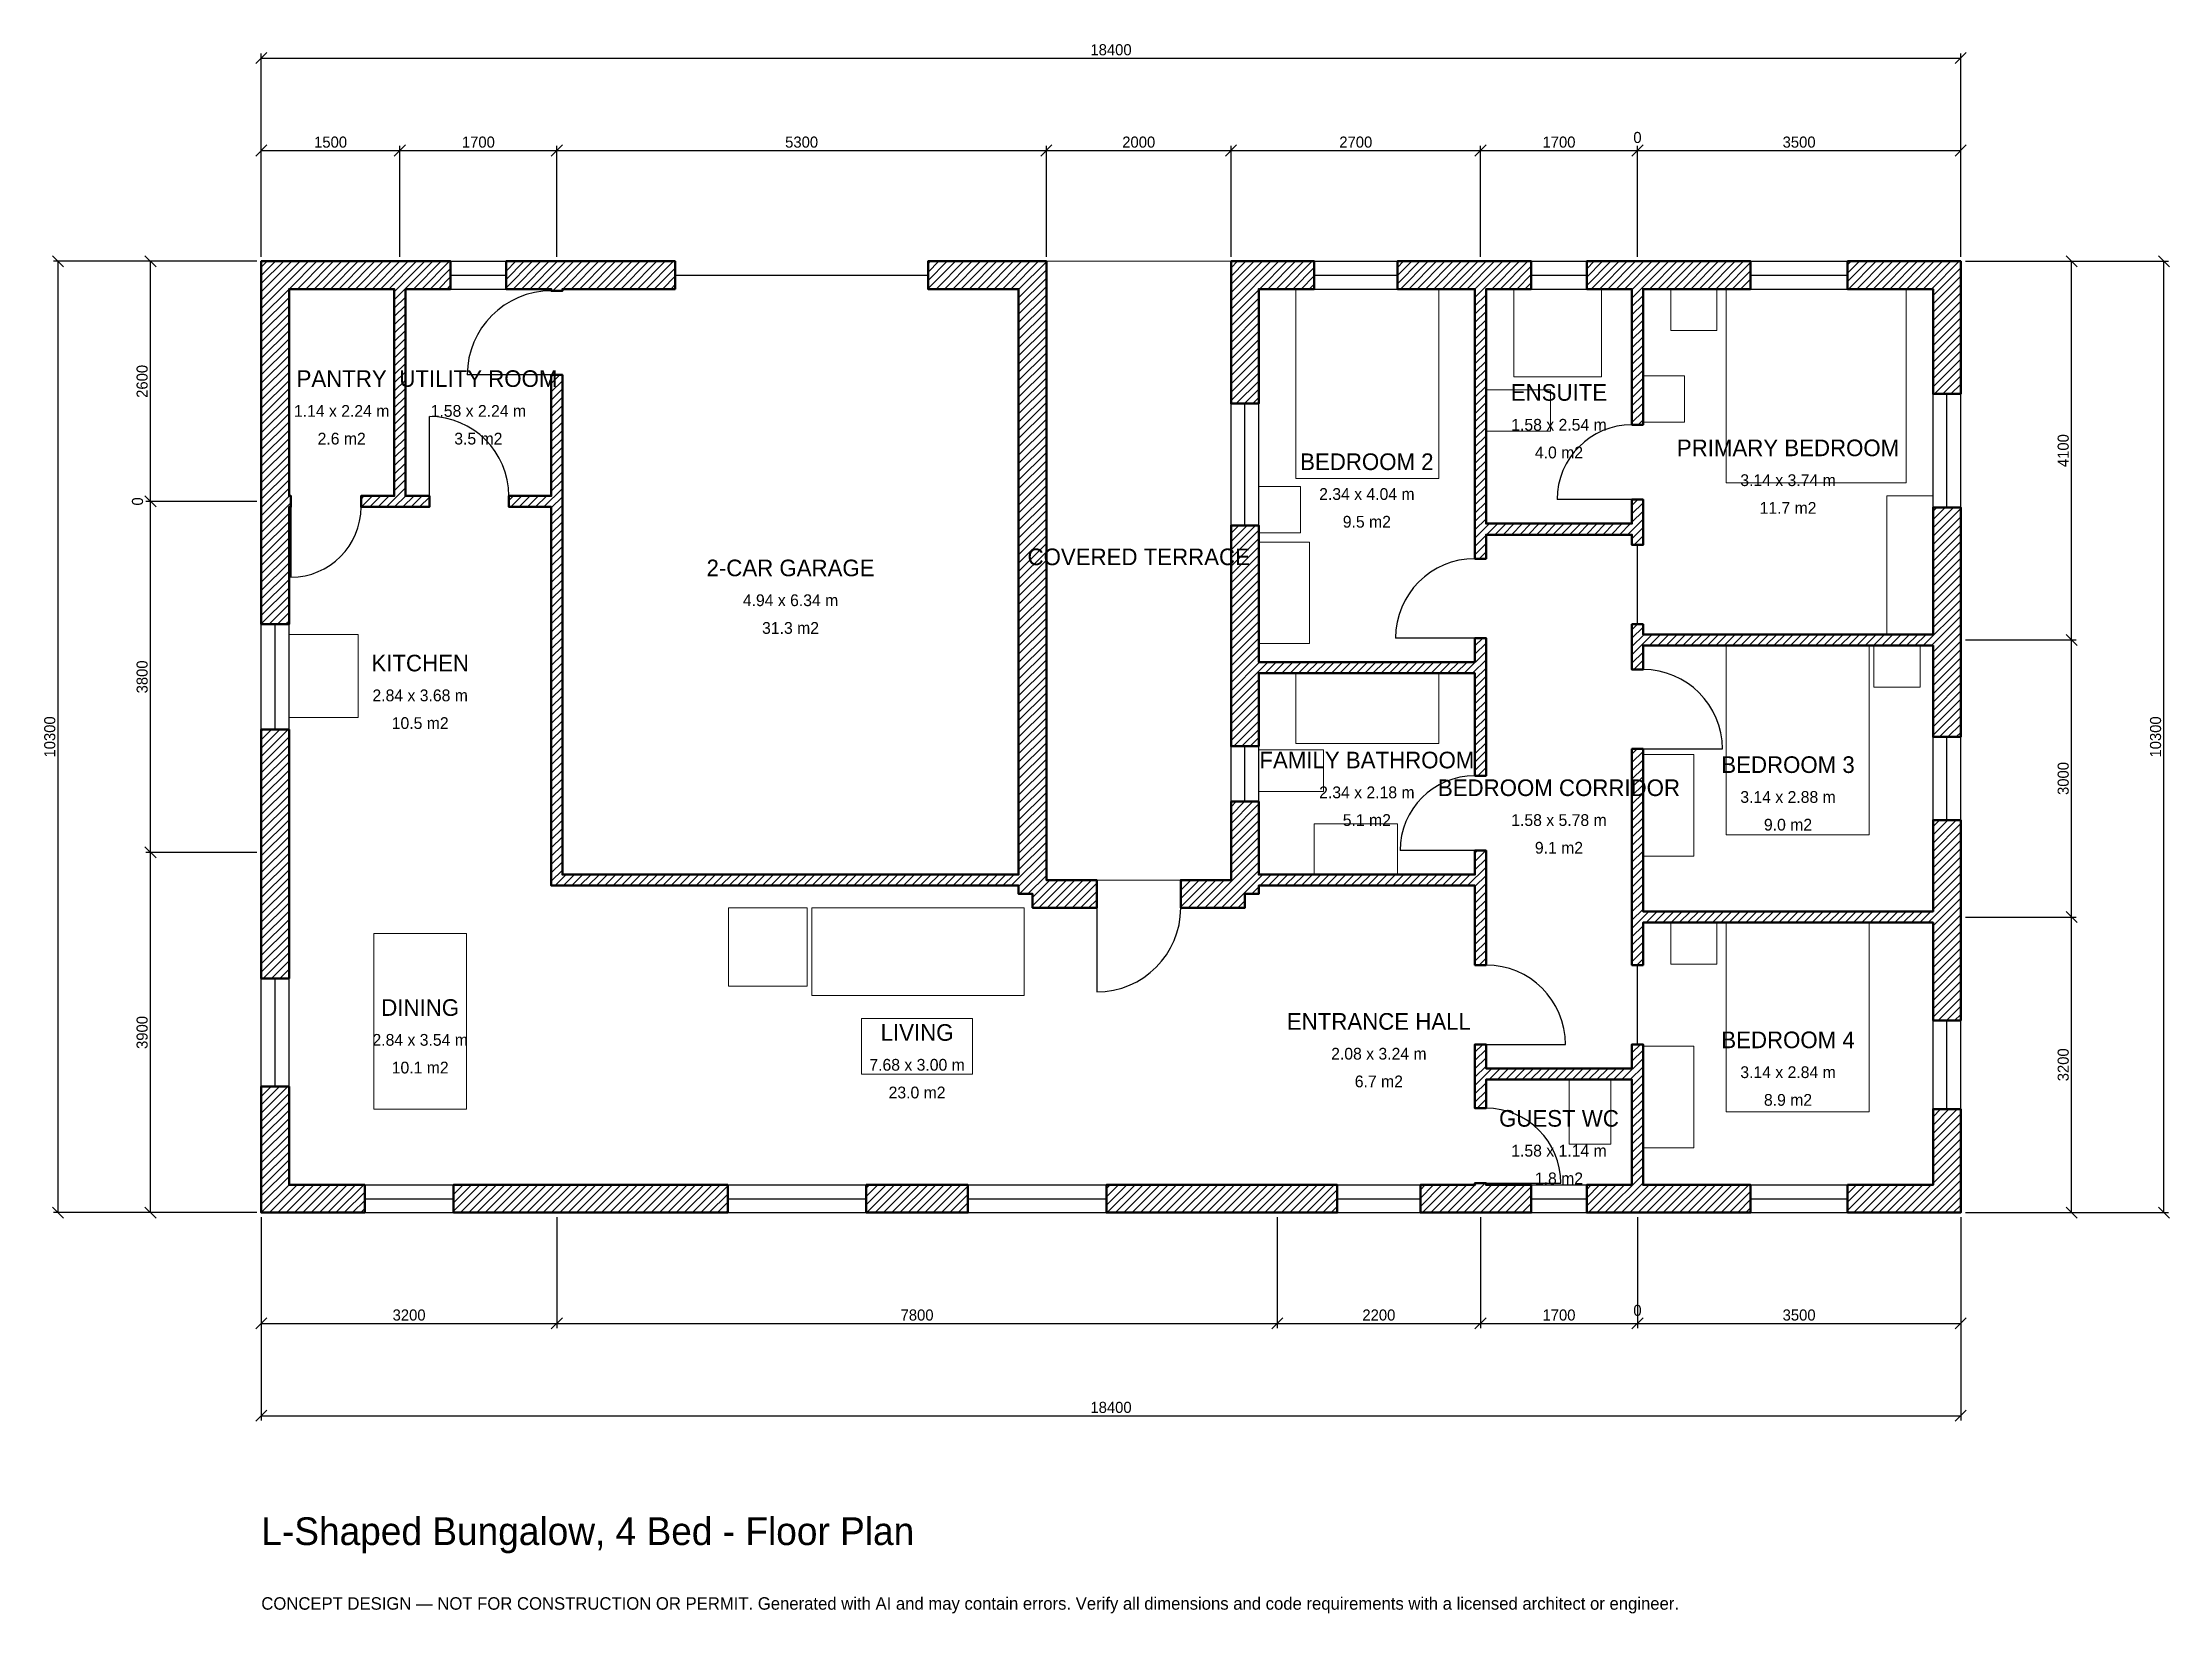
# Model space of a CAD drawing. Header units: millimetres. Extents: x -2369 to 20660, y -4341 to 12669.
import ezdxf
from ezdxf.enums import TextEntityAlignment as Align

# ---------------------------------------------------------------- set-up
doc = ezdxf.new("R2010")
doc.units = ezdxf.units.MM
doc.linetypes.add('DASHED', pattern=[1.524, 1.27, -0.254])
for name, color, linetype, lineweight in [('A-ANNO-DIMS', 1, 'Continuous', 13), ('A-ANNO-TEXT', 7, 'Continuous', 18), ('A-AREA-IDEN', 7, 'Continuous', 18), ('A-DOOR', 2, 'Continuous', 25), ('A-FLOR-FIXT', 9, 'Continuous', 13), ('A-FURN', 9, 'Continuous', 13), ('A-GLAZ', 4, 'Continuous', 25), ('A-SITE-PAVE', 8, 'Continuous', 13), ('A-WALL', 7, 'Continuous', 50), ('A-WALL-PATT', 8, 'Continuous', 13)]:
    doc.layers.add(name, color=color, linetype=linetype, lineweight=lineweight)
doc.dimstyles.new('PLAN', dxfattribs={"dimtxt": 120, "dimasz": 80, "dimexe": 50, "dimexo": 50, "dimgap": 30, "dimtad": 1, "dimdec": 0, "dimtsz": 60, "dimcen": 2.5, "dimclrd": 1, "dimclre": 1, "dimazin": 3, "dimtfac": 1, "dimtmove": 0, "dimatfit": 3})

msp = doc.modelspace()

# ---------------------------------------------------------------- hatches: boundary and pattern name
at = {"layer": 'A-WALL-PATT'}
h = msp.add_hatch(dxfattribs=at)
h.set_pattern_fill('ANSI31', color=8, scale=20)
h.paths.add_polyline_path([(2080, 0), (2080, 300), (3050, 300), (3350, 300), (5050, 300), (5050, 0), (3350, 0), (3050, 0), (2080, 0)])
h.paths.add_polyline_path([(300, 0), (300, -0.001), (0, -0.001), (0, -0.001), (0, 0), (-0.001, 0), (-0.001, 300), (0, 300), (0, 1365), (300, 1365), (300, 300), (1120, 300), (1120, 0), (300, 0)])
h.paths.add_polyline_path([(0, 3750), (0, 4050), (0, 5230), (300, 5230), (300, 4050), (300, 3750), (300, 2535), (0, 2535), (0, 3750)])
h.paths.add_polyline_path([(0, 7550), (0, 7640), (-0.001, 7640), (-0.001, 7760), (0, 7760), (0, 7850), (0, 10000), (-0.001, 10000), (-0.001, 10300), (0, 10300), (0, 10300.001), (300, 10300.001), (300, 10300), (1350, 10300), (1440, 10300), (1440, 10300.001), (1560, 10300.001), (1560, 10300), (1650, 10300), (2050, 10300), (2050, 10000), (1650, 10000), (1560, 10000), (1560, 7760), (1820, 7760), (1820, 7640), (1560, 7640), (1440, 7640), (1080, 7640), (1080, 7760), (1440, 7760), (1440, 10000), (1350, 10000), (300, 10000), (300, 7850), (300, 7760), (320, 7760), (320, 7640), (300, 7640), (300, 7550), (300, 6370), (0, 6370), (0, 7550)])
h.paths.add_polyline_path([(3050, 10300), (3140, 10300), (3140, 10300.001), (3260, 10300.001), (3260, 10300), (3350, 10300), (4480, 10300), (4480, 10000), (3350, 10000), (3260, 10000), (3260, 9980), (3140, 9980), (3140, 10000), (3050, 10000), (2650, 10000), (2650, 10300), (3050, 10300)])
h.paths.add_polyline_path([(8200, 10300), (8200, 10300.001), (8500, 10300.001), (8500, 10300), (8500.001, 10300), (8500.001, 10000), (8500, 10000), (8500, 3660), (8500.001, 3660), (8500.001, 3600.001), (8560, 3600.001), (8560, 3600), (9045, 3600), (9045, 3300), (8350, 3300), (8350, 3450), (8200, 3450), (8200, 3540), (3260, 3540), (3140, 3540), (3140, 3660), (3140, 3840), (3140, 3960), (3140, 7640), (2680, 7640), (2680, 7760), (3140, 7760), (3140, 9070), (3260, 9070), (3260, 7760), (3260, 7640), (3260, 7640), (3260, 3960), (3260, 3840), (3260, 3660), (8200, 3660), (8200, 10000), (7220, 10000), (7220, 10300), (8200, 10300)])
h.paths.add_polyline_path([(10440, 3600), (10440, 3600.001), (10499.999, 3600.001), (10499.999, 3660), (10500, 3660), (10500, 4450), (10800, 4450), (10800, 3660), (10940, 3660), (11060, 3660), (13140, 3660), (13140, 3920), (13260, 3920), (13260, 3660), (13260, 3540), (13260, 2680), (13140, 2680), (13140, 3540), (11060, 3540), (10940, 3540), (10800, 3540), (10800, 3450), (10650, 3450), (10650, 3300), (9955, 3300), (9955, 3600), (10440, 3600)])
h.paths.add_polyline_path([(10500, 5750), (10500, 5840), (10499.999, 5840), (10499.999, 5960), (10500, 5960), (10500, 6050), (10500, 7440), (10800, 7440), (10800, 6050), (10800, 5960), (13140, 5960), (13140, 6220), (13260, 6220), (13260, 5960), (13260, 5840), (13260, 4730), (13140, 4730), (13140, 5840), (10800, 5840), (10800, 5750), (10800, 5050), (10500, 5050), (10500, 5750)])
h.paths.add_polyline_path([(10500, 10000), (10499.999, 10000), (10499.999, 10300), (10500, 10300), (10500, 10300.001), (10800, 10300.001), (10800, 10300), (11400, 10300), (11400, 10000), (10800, 10000), (10800, 8760), (10500, 8760), (10500, 10000)])
h.paths.add_polyline_path([(13050, 10300), (13140, 10300), (13140, 10300.001), (13260, 10300.001), (13260, 10300), (13350, 10300), (13750, 10300), (13750, 10000), (13350, 10000), (13260, 10000), (13260, 7460), (14840, 7460), (14840, 7720), (14960, 7720), (14960, 7460), (14960, 7340), (14960, 7230), (14840, 7230), (14840, 7340), (13260, 7340), (13260, 7080), (13140, 7080), (13140, 7340), (13140, 7460), (13140, 10000), (13050, 10000), (12300, 10000), (12300, 10300), (13050, 10300)])
h.paths.add_polyline_path([(14750, 10300), (14840, 10300), (14840, 10300.001), (14960, 10300.001), (14960, 10300), (15050, 10300), (16125, 10300), (16125, 10000), (15050, 10000), (14960, 10000), (14960, 8530), (14840, 8530), (14840, 10000), (14750, 10000), (14350, 10000), (14350, 10300), (14750, 10300)])
h.paths.add_polyline_path([(18100, 10300), (18100, 10300.001), (18400, 10300.001), (18400, 10300), (18400.001, 10300), (18400.001, 10000), (18400, 10000), (18400, 8865), (18100, 8865), (18100, 10000), (17175, 10000), (17175, 10300), (18100, 10300)])
h.paths.add_polyline_path([(18400, 6350), (18400, 6260), (18400.001, 6260), (18400.001, 6140), (18400, 6140), (18400, 6050), (18400, 5150), (18100, 5150), (18100, 6050), (18100, 6140), (14960, 6140), (14960, 5880), (14840, 5880), (14840, 6140), (14840, 6260), (14840, 6370), (14960, 6370), (14960, 6260), (18100, 6260), (18100, 6350), (18100, 7635), (18400, 7635), (18400, 6350)])
h.paths.add_polyline_path([(18400, 3350), (18400, 3260), (18400.001, 3260), (18400.001, 3140), (18400, 3140), (18400, 3050), (18400, 2080), (18100, 2080), (18100, 3050), (18100, 3140), (14960, 3140), (14960, 2680), (14840, 2680), (14840, 3140), (14840, 3260), (14840, 5020), (14960, 5020), (14960, 3260), (18100, 3260), (18100, 3350), (18100, 4250), (18400, 4250), (18400, 3350)])
h.paths.add_polyline_path([(18400, 300), (18400.001, 300), (18400.001, 0), (18400, 0), (18400, -0.001), (18100, -0.001), (18100, 0), (17175, 0), (17175, 300), (18100, 300), (18100, 1120), (18400, 1120), (18400, 300)])
h.paths.add_polyline_path([(15050, 0), (14960, 0), (14960, -0.001), (14840, -0.001), (14840, 0), (14750, 0), (14350, 0), (14350, 300), (14750, 300), (14840, 300), (14840, 1440), (13260, 1440), (13260, 1130), (13140, 1130), (13140, 1440), (13140, 1560), (13140, 1820), (13260, 1820), (13260, 1560), (14840, 1560), (14840, 1820), (14960, 1820), (14960, 1560), (14960, 1440), (14960, 300), (15050, 300), (16125, 300), (16125, 0), (15050, 0)])
h.paths.add_polyline_path([(13350, 0), (13260, 0), (13260, -0.001), (13140, -0.001), (13140, 0), (13050, 0), (12550, 0), (12550, 300), (13050, 300), (13140, 300), (13140, 320), (13260, 320), (13260, 300), (13350, 300), (13750, 300), (13750, 0), (13350, 0)])
h.paths.add_polyline_path([(11150, 0), (10850, 0), (9150, 0), (9150, 300), (10850, 300), (11150, 300), (11650, 300), (11650, 0), (11150, 0)])
h.paths.add_polyline_path([(6550, 0), (6550, 300), (7650, 300), (7650, 0), (6550, 0)])

# ---------------------------------------------------------------- linework, layer by layer
at = {"layer": 'A-DOOR', "linetype": 'DASHED'}
msp.add_line((4480, 10150), (7220, 10150), dxfattribs=at)
at = {"layer": 'A-DOOR'}
for p, q in [((3140, 9070), (2230, 9070)), ((1820, 7760), (1820, 8620)), ((320, 7640), (320, 6880)), ((14840, 7720), (14030, 7720)), ((14900, 6370), (14900, 7230)), ((13140, 6220), (12280, 6220)), ((14960, 5020), (15820, 5020)), ((13140, 3920), (12330, 3920)), ((9045, 3300), (9045, 2390)), ((14900, 1820), (14900, 2680)), ((13260, 1820), (14120, 1820)), ((13260, 320), (14070, 320))]:
    msp.add_line(p, q, dxfattribs=at)
for centre, radius, start, end in [((3140, 9070), 910, 90, 180), ((1820, 7760), 860, 0, 90), ((14840, 7720), 810, 90, 180), ((320, 7640), 760, 270, 360), ((13140, 6220), 860, 90, 180), ((14960, 5020), 860, 0, 90), ((13140, 3920), 810, 90, 180), ((9045, 3300), 910, 270, 360), ((13260, 1820), 860, 0, 90), ((13260, 320), 810, 0, 90)]:
    msp.add_arc(centre, radius, start, end, dxfattribs=at)
at = {"layer": 'A-FLOR-FIXT'}
for points in [[(13560, 9050), (14510, 9050), (14510, 10000), (13560, 10000)], [(13260, 8460), (13960, 8460), (13960, 8910), (13260, 8910)], [(11200, 5080), (12750, 5080), (12750, 5840), (11200, 5840)], [(10800, 4560), (11500, 4560), (11500, 5010), (10800, 5010)], [(11400, 3660), (12300, 3660), (12300, 4210), (11400, 4210)], [(14160, 740), (14610, 740), (14610, 1440), (14160, 1440)]]:
    msp.add_lwpolyline(points, close=True, dxfattribs=at)
at = {"layer": 'A-FURN'}
for points in [[(11200, 7950), (12750, 7950), (12750, 10000), (11200, 10000)], [(15260, 9550), (15760, 9550), (15760, 10000), (15260, 10000)], [(15860, 7900), (17810, 7900), (17810, 10000), (15860, 10000)], [(14960, 8560), (15410, 8560), (15410, 9060), (14960, 9060)], [(10800, 7360), (11250, 7360), (11250, 7860), (10800, 7860)], [(17600, 6260), (18100, 6260), (18100, 7760), (17600, 7760)], [(10800, 6160), (11350, 6160), (11350, 7260), (10800, 7260)], [(300, 5360), (1050, 5360), (1050, 6260), (300, 6260)], [(15860, 4090), (17410, 4090), (17410, 6140), (15860, 6140)], [(17460, 5690), (17960, 5690), (17960, 6140), (17460, 6140)], [(14960, 3860), (15510, 3860), (15510, 4960), (14960, 4960)], [(5060, 2450), (5910, 2450), (5910, 3300), (5060, 3300)], [(5960, 2350), (8260, 2350), (8260, 3300), (5960, 3300)], [(1220, 1120), (2220, 1120), (2220, 3020), (1220, 3020)], [(15260, 2690), (15760, 2690), (15760, 3140), (15260, 3140)], [(15860, 1090), (17410, 1090), (17410, 3140), (15860, 3140)], [(6500, 1500), (7700, 1500), (7700, 2100), (6500, 2100)], [(14960, 700), (15510, 700), (15510, 1800), (14960, 1800)]]:
    msp.add_lwpolyline(points, close=True, dxfattribs=at)
at = {"layer": 'A-GLAZ'}
for p, q in [((2050, 10300), (2650, 10300)), ((2050, 10150), (2650, 10150)), ((11400, 10300), (12300, 10300)), ((11400, 10150), (12300, 10150)), ((13750, 10300), (14350, 10300)), ((13750, 10150), (14350, 10150)), ((16125, 10300), (17175, 10300)), ((16125, 10150), (17175, 10150)), ((2050, 10000), (2650, 10000)), ((11400, 10000), (12300, 10000)), ((13750, 10000), (14350, 10000)), ((16125, 10000), (17175, 10000)), ((10500, 7440), (10500, 8760)), ((10650, 7440), (10650, 8760)), ((10800, 7440), (10800, 8760)), ((18100, 7635), (18100, 8865)), ((18250, 7635), (18250, 8865)), ((18400, 7635), (18400, 8865)), ((0, 5230), (0, 6370)), ((150, 5230), (150, 6370)), ((300, 5230), (300, 6370)), ((18100, 4250), (18100, 5150)), ((18250, 4250), (18250, 5150)), ((18400, 4250), (18400, 5150)), ((10500, 4450), (10500, 5050)), ((10650, 4450), (10650, 5050)), ((10800, 4450), (10800, 5050)), ((0, 1365), (0, 2535)), ((150, 1365), (150, 2535)), ((300, 1365), (300, 2535)), ((18100, 1120), (18100, 2080)), ((18250, 1120), (18250, 2080)), ((18400, 1120), (18400, 2080)), ((1120, 300), (2080, 300)), ((5050, 300), (6550, 300)), ((7650, 300), (9150, 300)), ((11650, 300), (12550, 300)), ((13750, 300), (14350, 300)), ((16125, 300), (17175, 300)), ((1120, 150), (2080, 150)), ((1120, 0), (2080, 0)), ((5050, 150), (6550, 150)), ((5050, 0), (6550, 0)), ((7650, 150), (9150, 150)), ((7650, 0), (9150, 0)), ((11650, 150), (12550, 150)), ((11650, 0), (12550, 0)), ((13750, 150), (14350, 150)), ((13750, 0), (14350, 0)), ((16125, 150), (17175, 150)), ((16125, 0), (17175, 0))]:
    msp.add_line(p, q, dxfattribs=at)
at = {"layer": 'A-SITE-PAVE', "linetype": 'DASHED'}
msp.add_lwpolyline([(8500, 3600), (10500, 3600), (10500, 10300), (8500, 10300)], close=True, dxfattribs=at)
at = {"layer": 'A-WALL'}
for points in [[(0, 7550), (0, 7640), (-0.001, 7640), (-0.001, 7760), (0, 7760), (0, 7850), (0, 10000), (-0.001, 10000), (-0.001, 10300), (0, 10300), (0, 10300.001), (300, 10300.001), (300, 10300), (1350, 10300), (1440, 10300), (1440, 10300.001), (1560, 10300.001), (1560, 10300), (1650, 10300), (2050, 10300), (2050, 10000), (1650, 10000), (1560, 10000), (1560, 7760), (1820, 7760), (1820, 7640), (1560, 7640), (1440, 7640), (1080, 7640), (1080, 7760), (1440, 7760), (1440, 10000), (1350, 10000), (300, 10000), (300, 7850), (300, 7760), (320, 7760), (320, 7640), (300, 7640), (300, 7550), (300, 6370), (0, 6370), (0, 7550)], [(3050, 10300), (3140, 10300), (3140, 10300.001), (3260, 10300.001), (3260, 10300), (3350, 10300), (4480, 10300), (4480, 10000), (3350, 10000), (3260, 10000), (3260, 9980), (3140, 9980), (3140, 10000), (3050, 10000), (2650, 10000), (2650, 10300), (3050, 10300)], [(8200, 10300), (8200, 10300.001), (8500, 10300.001), (8500, 10300), (8500.001, 10300), (8500.001, 10000), (8500, 10000), (8500, 3660), (8500.001, 3660), (8500.001, 3600.001), (8560, 3600.001), (8560, 3600), (9045, 3600), (9045, 3300), (8350, 3300), (8350, 3450), (8200, 3450), (8200, 3540), (3260, 3540), (3140, 3540), (3140, 3660), (3140, 3840), (3140, 3960), (3140, 7640), (2680, 7640), (2680, 7760), (3140, 7760), (3140, 9070), (3260, 9070), (3260, 7760), (3260, 7640), (3260, 7640), (3260, 3960), (3260, 3840), (3260, 3660), (8200, 3660), (8200, 10000), (7220, 10000), (7220, 10300), (8200, 10300)], [(10500, 10000), (10499.999, 10000), (10499.999, 10300), (10500, 10300), (10500, 10300.001), (10800, 10300.001), (10800, 10300), (11400, 10300), (11400, 10000), (10800, 10000), (10800, 8760), (10500, 8760), (10500, 10000)], [(13050, 10300), (13140, 10300), (13140, 10300.001), (13260, 10300.001), (13260, 10300), (13350, 10300), (13750, 10300), (13750, 10000), (13350, 10000), (13260, 10000), (13260, 7460), (14840, 7460), (14840, 7720), (14960, 7720), (14960, 7460), (14960, 7340), (14960, 7230), (14840, 7230), (14840, 7340), (13260, 7340), (13260, 7080), (13140, 7080), (13140, 7340), (13140, 7460), (13140, 10000), (13050, 10000), (12300, 10000), (12300, 10300), (13050, 10300)], [(14750, 10300), (14840, 10300), (14840, 10300.001), (14960, 10300.001), (14960, 10300), (15050, 10300), (16125, 10300), (16125, 10000), (15050, 10000), (14960, 10000), (14960, 8530), (14840, 8530), (14840, 10000), (14750, 10000), (14350, 10000), (14350, 10300), (14750, 10300)], [(18100, 10300), (18100, 10300.001), (18400, 10300.001), (18400, 10300), (18400.001, 10300), (18400.001, 10000), (18400, 10000), (18400, 8865), (18100, 8865), (18100, 10000), (17175, 10000), (17175, 10300), (18100, 10300)], [(18400, 6350), (18400, 6260), (18400.001, 6260), (18400.001, 6140), (18400, 6140), (18400, 6050), (18400, 5150), (18100, 5150), (18100, 6050), (18100, 6140), (14960, 6140), (14960, 5880), (14840, 5880), (14840, 6140), (14840, 6260), (14840, 6370), (14960, 6370), (14960, 6260), (18100, 6260), (18100, 6350), (18100, 7635), (18400, 7635), (18400, 6350)], [(10500, 5750), (10500, 5840), (10499.999, 5840), (10499.999, 5960), (10500, 5960), (10500, 6050), (10500, 7440), (10800, 7440), (10800, 6050), (10800, 5960), (13140, 5960), (13140, 6220), (13260, 6220), (13260, 5960), (13260, 5840), (13260, 4730), (13140, 4730), (13140, 5840), (10800, 5840), (10800, 5750), (10800, 5050), (10500, 5050), (10500, 5750)], [(0, 3750), (0, 4050), (0, 5230), (300, 5230), (300, 4050), (300, 3750), (300, 2535), (0, 2535), (0, 3750)], [(18400, 3350), (18400, 3260), (18400.001, 3260), (18400.001, 3140), (18400, 3140), (18400, 3050), (18400, 2080), (18100, 2080), (18100, 3050), (18100, 3140), (14960, 3140), (14960, 2680), (14840, 2680), (14840, 3140), (14840, 3260), (14840, 5020), (14960, 5020), (14960, 3260), (18100, 3260), (18100, 3350), (18100, 4250), (18400, 4250), (18400, 3350)], [(10440, 3600), (10440, 3600.001), (10499.999, 3600.001), (10499.999, 3660), (10500, 3660), (10500, 4450), (10800, 4450), (10800, 3660), (10940, 3660), (11060, 3660), (13140, 3660), (13140, 3920), (13260, 3920), (13260, 3660), (13260, 3540), (13260, 2680), (13140, 2680), (13140, 3540), (11060, 3540), (10940, 3540), (10800, 3540), (10800, 3450), (10650, 3450), (10650, 3300), (9955, 3300), (9955, 3600), (10440, 3600)], [(15050, 0), (14960, 0), (14960, -0.001), (14840, -0.001), (14840, 0), (14750, 0), (14350, 0), (14350, 300), (14750, 300), (14840, 300), (14840, 1440), (13260, 1440), (13260, 1130), (13140, 1130), (13140, 1440), (13140, 1560), (13140, 1820), (13260, 1820), (13260, 1560), (14840, 1560), (14840, 1820), (14960, 1820), (14960, 1560), (14960, 1440), (14960, 300), (15050, 300), (16125, 300), (16125, 0), (15050, 0)], [(300, 0), (300, -0.001), (0, -0.001), (0, -0.001), (0, 0), (-0.001, 0), (-0.001, 300), (0, 300), (0, 1365), (300, 1365), (300, 300), (1120, 300), (1120, 0), (300, 0)], [(18400, 300), (18400.001, 300), (18400.001, 0), (18400, 0), (18400, -0.001), (18100, -0.001), (18100, 0), (17175, 0), (17175, 300), (18100, 300), (18100, 1120), (18400, 1120), (18400, 300)], [(2080, 0), (2080, 300), (3050, 300), (3350, 300), (5050, 300), (5050, 0), (3350, 0), (3050, 0), (2080, 0)], [(6550, 0), (6550, 300), (7650, 300), (7650, 0), (6550, 0)], [(11150, 0), (10850, 0), (9150, 0), (9150, 300), (10850, 300), (11150, 300), (11650, 300), (11650, 0), (11150, 0)], [(13350, 0), (13260, 0), (13260, -0.001), (13140, -0.001), (13140, 0), (13050, 0), (12550, 0), (12550, 300), (13050, 300), (13140, 300), (13140, 320), (13260, 320), (13260, 300), (13350, 300), (13750, 300), (13750, 0), (13350, 0)]]:
    msp.add_lwpolyline(points, close=True, dxfattribs=at)

# ---------------------------------------------------------------- texts
at = {"layer": 'A-ANNO-TEXT'}
for s, height, p in [('L-Shaped Bungalow, 4 Bed - Floor Plan', 300, (0, -3600)), ('CONCEPT DESIGN — NOT FOR CONSTRUCTION OR PERMIT. Generated with AI and may contain errors. Verify all dimensions and code requirements with a licensed architect or engineer.', 135, (0, -4300))]:
    msp.add_text(s, height=height, dxfattribs=at).set_placement(p)
at = {"layer": 'A-AREA-IDEN'}
for s, height, p in [('PANTRY', 180, (870, 9030)), ('UTILITY ROOM', 180, (2350, 9030)), ('ENSUITE', 180, (14050, 8880)), ('1.14 x 2.24 m', 127.5, (870, 8680)), ('1.58 x 2.24 m', 127.5, (2350, 8680)), ('1.58 x 2.54 m', 127.5, (14050, 8530)), ('2.6 m2', 127.5, (870, 8380)), ('3.5 m2', 127.5, (2350, 8380)), ('4.0 m2', 127.5, (14050, 8230)), ('PRIMARY BEDROOM', 180, (16530, 8280)), ('BEDROOM 2', 180, (11970, 8130)), ('2.34 x 4.04 m', 127.5, (11970, 7780)), ('3.14 x 3.74 m', 127.5, (16530, 7930)), ('11.7 m2', 127.5, (16530, 7630)), ('9.5 m2', 127.5, (11970, 7480)), ('COVERED TERRACE', 180, (9500, 7100)), ('2-CAR GARAGE', 180, (5730, 6980)), ('4.94 x 6.34 m', 127.5, (5730, 6630)), ('31.3 m2', 127.5, (5730, 6330)), ('KITCHEN', 180, (1720, 5950)), ('2.84 x 3.68 m', 127.5, (1720, 5600)), ('10.5 m2', 127.5, (1720, 5300)), ('FAMILY BATHROOM', 180, (11970, 4900)), ('BEDROOM 3', 180, (16530, 4850)), ('2.34 x 2.18 m', 127.5, (11970, 4550)), ('BEDROOM CORRIDOR', 180, (14050, 4600)), ('3.14 x 2.88 m', 127.5, (16530, 4500)), ('5.1 m2', 127.5, (11970, 4250)), ('1.58 x 5.78 m', 127.5, (14050, 4250)), ('9.0 m2', 127.5, (16530, 4200)), ('9.1 m2', 127.5, (14050, 3950)), ('DINING', 180, (1720, 2220)), ('ENTRANCE HALL', 180, (12100, 2070)), ('2.84 x 3.54 m', 127.5, (1720, 1870)), ('LIVING', 180, (7100, 1950)), ('BEDROOM 4', 180, (16530, 1870)), ('10.1 m2', 127.5, (1720, 1570)), ('7.68 x 3.00 m', 127.5, (7100, 1600)), ('2.08 x 3.24 m', 127.5, (12100, 1720)), ('6.7 m2', 127.5, (12100, 1420)), ('3.14 x 2.84 m', 127.5, (16530, 1520)), ('23.0 m2', 127.5, (7100, 1300)), ('8.9 m2', 127.5, (16530, 1220)), ('GUEST WC', 180, (14050, 1020)), ('1.58 x 1.14 m', 127.5, (14050, 670)), ('1.8 m2', 127.5, (14050, 370))]:
    msp.add_text(s, height=height, dxfattribs=at).set_placement(p, align=Align.MIDDLE_CENTER)

# ---------------------------------------------------------------- dimensions: what is measured, and where the dimension line sits
at = {"layer": 'A-ANNO-DIMS'}
for base, p1, p2, text in [((0, 12500), (0, 10300), (18400, 10300), '18400'), ((0, 11500), (0, 10300), (1500, 10300), '1500'), ((1500, 11500), (1500, 10300), (3200, 10300), '1700'), ((3200, 11500), (3200, 10300), (8500, 10300), '5300'), ((8500, 11500), (8500, 10300), (10500, 10300), '2000'), ((10500, 11500), (10500, 10300), (13200, 10300), '2700'), ((13200, 11500), (13200, 10300), (14900, 10300), '1700'), ((14900, 11500), (14900, 10300), (14900, 10300), '0'), ((14900, 11500), (14900, 10300), (18400, 10300), '3500'), ((0, -1200), (0, 0), (3200, 0), '3200'), ((0, -2200), (0, 0), (18400, 0), '18400'), ((3200, -1200), (3200, 0), (11000, 0), '7800'), ((11000, -1200), (11000, 0), (13200, 0), '2200'), ((13200, -1200), (13200, 0), (14900, 0), '1700'), ((14900, -1200), (14900, 0), (14900, 0), '0'), ((14900, -1200), (14900, 0), (18400, 0), '3500')]:
    msp.add_linear_dim(base=base, p1=p1, p2=p2, text=text, dimstyle='PLAN', dxfattribs=at).render()
for base, p1, p2, text in [((-2200, 0), (0, 0), (0, 10300), '10300'), ((-1200, 7700), (0, 7700), (0, 10300), '2600'), ((19600, 6200), (18400, 6200), (18400, 10300), '4100'), ((20600, 0), (18400, 0), (18400, 10300), '10300'), ((-1200, 7700), (0, 7700), (0, 7700), '0'), ((-1200, 3900), (0, 3900), (0, 7700), '3800'), ((19600, 3200), (18400, 3200), (18400, 6200), '3000'), ((-1200, 0), (0, 0), (0, 3900), '3900'), ((19600, 0), (18400, 0), (18400, 3200), '3200')]:
    msp.add_linear_dim(base=base, p1=p1, p2=p2, angle=90, text=text, dimstyle='PLAN', dxfattribs=at).render()

doc.saveas('drawing.dxf')
